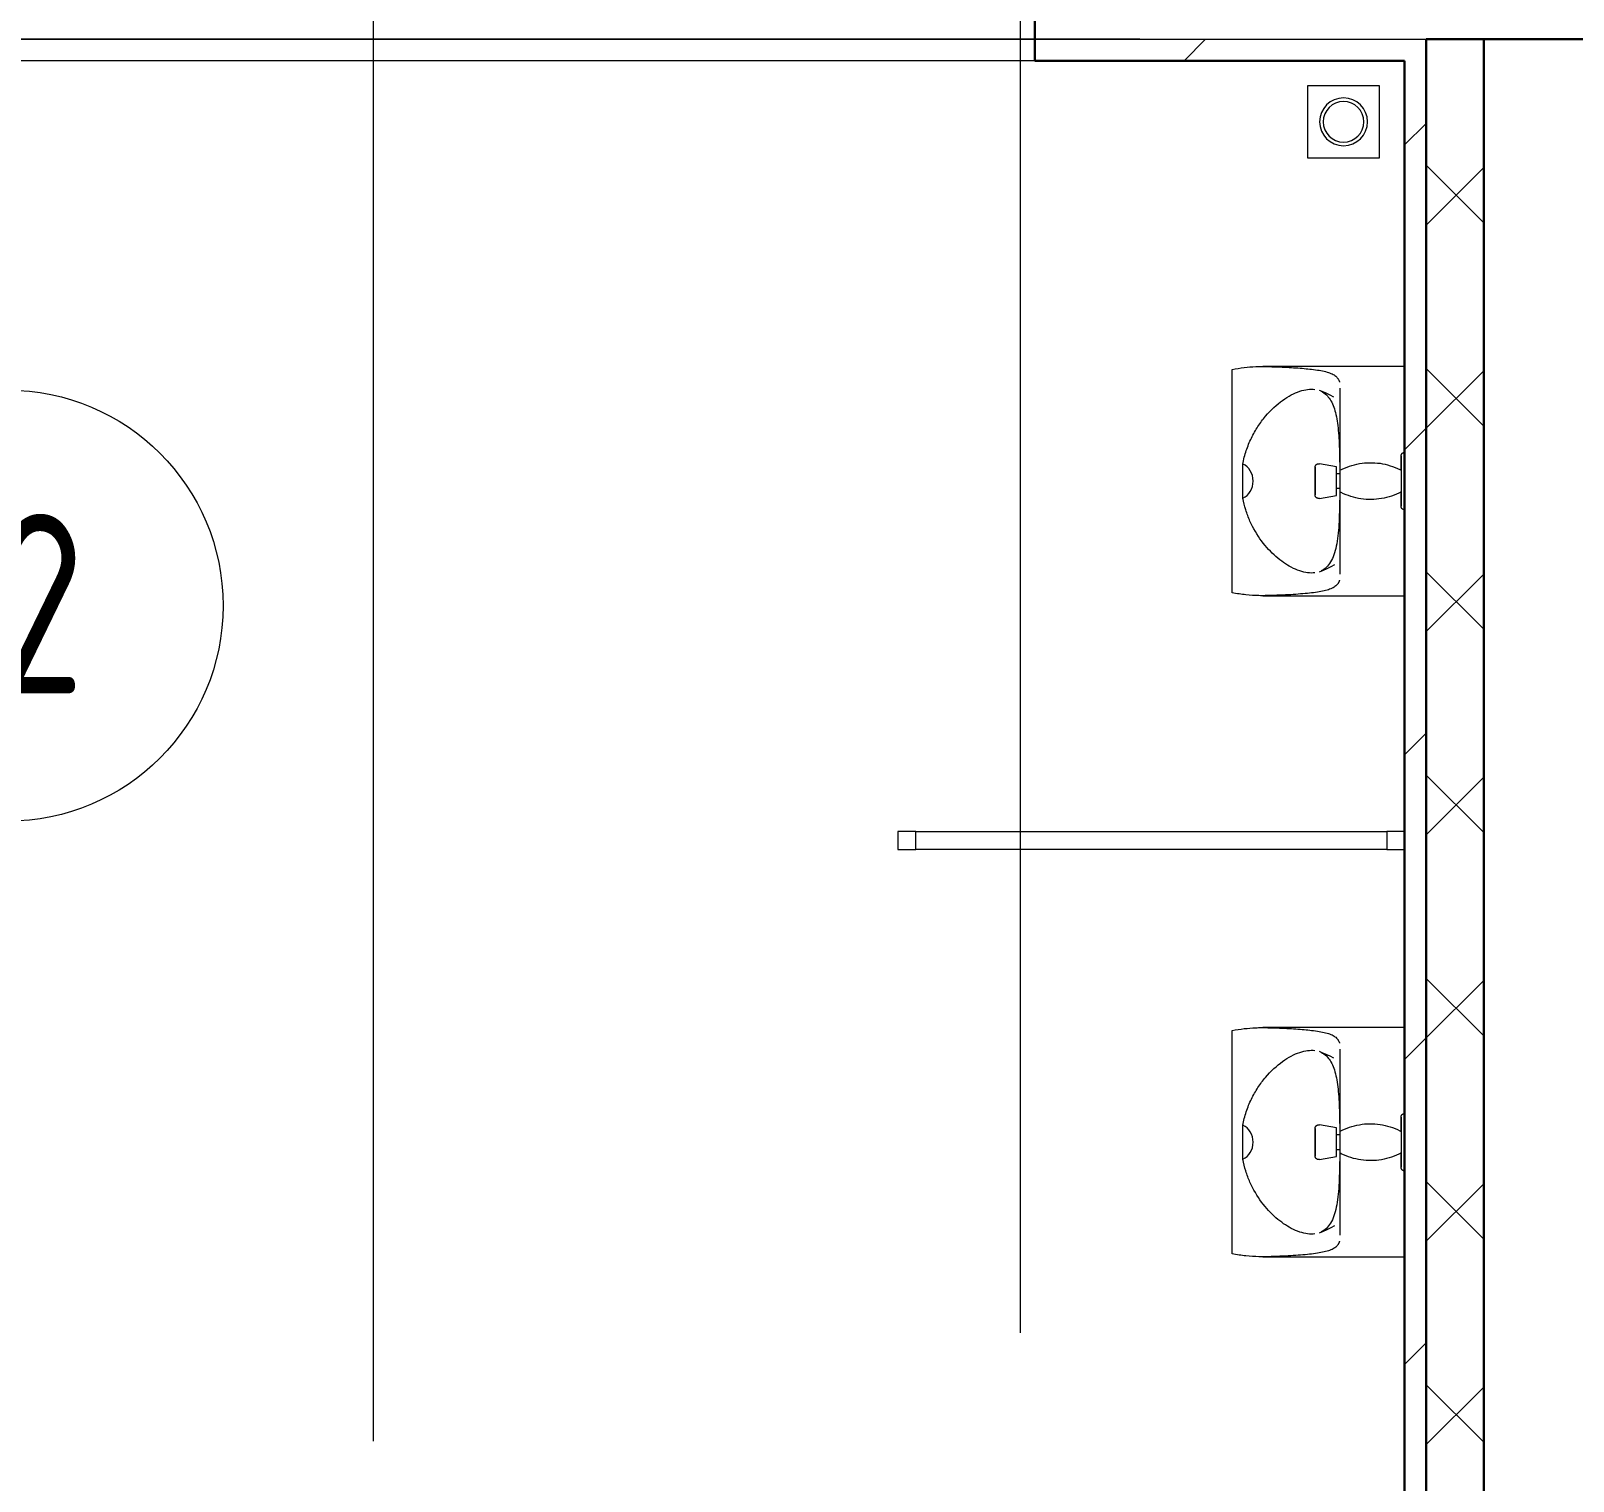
# Model space of a CAD drawing. Header units: millimetres. Extents: x -259809 to 472825, y -397243 to 31861.
# Drawn here: x -17132 to -14986, y -360039 to -358021 of the extents above; entities that cross this region are included whole.
import ezdxf

# ---------------------------------------------------------------- set-up
doc = ezdxf.new("R2010")
doc.units = ezdxf.units.MM
doc.linetypes.add('ADSK_Линия сетки', pattern=[25, 20, -2.5, 0, -2.5])
for name, color, linetype, lineweight in [('Витраж', 252, 'Continuous', 9), ('лс', 5, 'Continuous', 30), ('Марки помещений', 252, 'Continuous', 20), ('Оси', 252, 'Continuous', 9), ('Сантехника', 252, 'Continuous', 18), ('Стены внутренние', 252, 'Continuous', 18), ('Стены наружные', 252, 'Continuous', 18)]:
    doc.layers.add(name, color=color, linetype=linetype, lineweight=lineweight)
doc.styles.add('GOST Common_3', font='', dxfattribs={"height": 3.5})
doc.styles.get('GOST Common_3').set_extended_font_data('GOST 2.304 type A')

# ---------------------------------------------------------------- blocks, each defined once
blk = doc.blocks.new('1 этаж')
at = {"layer": 'Витраж', "color": 251, "true_color": 0x636466, "extrusion": (0, 0, -1)}
for p, q in [((-15925.8, -6447.8), (-15925.8, -6472.8)), ((-15900.8, -6447.8), (-15925.8, -6447.8)), ((-15900.8, -6472.8), (-15900.8, -6447.8)), ((-15925.8, -6472.8), (-15900.8, -6472.8))]:
    blk.add_line(p, q, dxfattribs=at)
at = {"layer": 'Витраж', "color": 251, "true_color": 0x636466}
for p, q in [((-15900.8, -6472.8), (-15900.8, -6447.8)), ((-15900.8, -6447.8), (-15245.8, -6447.8)), ((-15245.8, -6447.8), (-15245.8, -6472.8)), ((-15220.8, -6447.8), (-15245.8, -6447.8)), ((-15245.8, -6447.8), (-15245.8, -6472.8)), ((-15245.8, -6472.8), (-15900.8, -6472.8)), ((-15245.8, -6472.8), (-15220.8, -6472.8))]:
    blk.add_line(p, q, dxfattribs=at)
at = {"layer": 'Марки помещений', "color": 251, "true_color": 0x636466}
blk.add_circle((-17164.8, -6133.7), 300, dxfattribs=at)
at = {"layer": 'Оси', "color": 251, "linetype": 'ADSK_Линия сетки', "ltscale": 100, "true_color": 0x636466}
for p, q in [((-16655.8, 32205.3), (-16655.8, -33771.4)), ((-15755.8, -2645.3), (-15755.8, -32501.4)), ((4411.5, -5345.3), (-72528.1, -5345.3))]:
    blk.add_line(p, q, dxfattribs=at)
at = {"layer": 'Сантехника', "color": 251, "true_color": 0x636466}
for p, q in [((-15355.8, -5410.3), (-15355.8, -5510.3)), ((-15255.8, -5410.3), (-15355.8, -5410.3)), ((-15255.8, -5510.3), (-15255.8, -5410.3)), ((-15355.8, -5510.3), (-15255.8, -5510.3)), ((-15460.8, -6115.8), (-15460.8, -5804.8)), ((-15220.8, -5800.9), (-15417.9, -5800.9)), ((-15311, -5850.3), (-15311, -5951.7)), ((-15446, -5960.3), (-15446, -5936.7)), ((-15315.8, -5940.3), (-15339.5, -5936.1)), ((-15315.8, -5960.3), (-15315.8, -5940.3)), ((-15311.2, -5936.4), (-15311.2, -5951.7)), ((-15446, -5983.9), (-15446, -5960.3)), ((-15310.8, -5950.3), (-15315.8, -5950.3)), ((-15315.8, -5980.3), (-15315.8, -5960.3)), ((-15310.8, -5945.3), (-15310.8, -5960.3)), ((-15310.8, -5960.3), (-15310.8, -5975.3)), ((-15339.5, -5984.5), (-15315.8, -5980.3)), ((-15315.8, -5970.3), (-15310.8, -5970.3)), ((-15311.2, -5969), (-15311.2, -5984.2)), ((-15311, -5969), (-15311, -6070.3)), ((-15417.9, -6119.8), (-15220.8, -6119.8)), ((-15460.8, -7035.8), (-15460.8, -6724.8)), ((-15220.8, -6720.9), (-15417.9, -6720.9)), ((-15311, -6770.3), (-15311, -6871.7)), ((-15446, -6880.3), (-15446, -6856.7)), ((-15315.8, -6860.3), (-15339.5, -6856.1)), ((-15315.8, -6880.3), (-15315.8, -6860.3)), ((-15311.2, -6856.4), (-15311.2, -6871.7)), ((-15310.8, -6865.3), (-15310.8, -6880.3)), ((-15446, -6903.9), (-15446, -6880.3)), ((-15310.8, -6870.3), (-15315.8, -6870.3)), ((-15315.8, -6900.3), (-15315.8, -6880.3)), ((-15310.8, -6880.3), (-15310.8, -6895.3)), ((-15339.5, -6904.5), (-15315.8, -6900.3)), ((-15315.8, -6890.3), (-15310.8, -6890.3)), ((-15311.2, -6889), (-15311.2, -6904.2)), ((-15311, -6889), (-15311, -6990.3)), ((-15417.9, -7039.8), (-15220.8, -7039.8))]:
    blk.add_line(p, q, dxfattribs=at)
at = {"layer": 'Сантехника', "color": 251, "true_color": 0x636466, "flags": 128}
for points in [[(-15319.4, -5843.5), (-15324.6, -5840.7), (-15330, -5838.1), (-15335.5, -5835.8), (-15339.5, -5834.2)], [(-15225.8, -5925.3), (-15225.8, -5925.1), (-15225.8, -5924.9), (-15225.8, -5924.7), (-15225.7, -5924.5), (-15225.7, -5924.3), (-15225.7, -5924.1), (-15225.6, -5923.9), (-15225.5, -5923.7), (-15225.5, -5923.6), (-15225.4, -5923.4), (-15225.3, -5923.2), (-15225.2, -5923), (-15225.1, -5922.8), (-15225, -5922.7), (-15224.9, -5922.5), (-15224.8, -5922.3), (-15224.7, -5922.2), (-15224.6, -5922), (-15224.4, -5921.9), (-15224.3, -5921.7), (-15224.1, -5921.6), (-15224, -5921.5), (-15223.8, -5921.3), (-15223.7, -5921.2), (-15223.5, -5921.1), (-15223.3, -5921), (-15223.2, -5920.9), (-15223, -5920.8), (-15222.8, -5920.7), (-15222.6, -5920.7), (-15222.4, -5920.6), (-15222.2, -5920.5), (-15222, -5920.5), (-15221.8, -5920.4), (-15221.7, -5920.4), (-15221.5, -5920.4), (-15221.3, -5920.3), (-15221.1, -5920.3), (-15220.9, -5920.3), (-15220.8, -5920.3)], [(-15345.3, -5941.1), (-15345.3, -5940.9), (-15345.3, -5940.7), (-15345.3, -5940.5), (-15345.3, -5940.3), (-15345.2, -5940.1), (-15345.2, -5939.9), (-15345.2, -5939.7), (-15345.1, -5939.5), (-15345, -5939.3), (-15345, -5939.1), (-15344.9, -5938.9), (-15344.8, -5938.8), (-15344.7, -5938.6), (-15344.6, -5938.4), (-15344.5, -5938.2), (-15344.4, -5938.1), (-15344.2, -5937.9), (-15344.1, -5937.8), (-15344, -5937.6), (-15343.8, -5937.5), (-15343.7, -5937.3), (-15343.5, -5937.2), (-15343.4, -5937.1), (-15343.2, -5937), (-15343, -5936.9), (-15342.9, -5936.8), (-15342.7, -5936.7), (-15342.5, -5936.6), (-15342.3, -5936.5), (-15342.2, -5936.4), (-15342, -5936.3), (-15341.8, -5936.3), (-15341.6, -5936.2), (-15341.4, -5936.2), (-15341.2, -5936.1), (-15341, -5936.1), (-15340.8, -5936.1), (-15340.6, -5936.1), (-15340.4, -5936.1), (-15340.2, -5936.1), (-15340, -5936.1), (-15339.8, -5936.1), (-15339.6, -5936.1), (-15339.5, -5936.1)], [(-15345.3, -5960.3), (-15345.3, -5959.5), (-15345.3, -5958.8), (-15345.3, -5958), (-15345.3, -5957.2), (-15345.3, -5956.5), (-15345.3, -5955.7), (-15345.3, -5955), (-15345.3, -5954.3), (-15345.3, -5953.5), (-15345.3, -5952.8), (-15345.3, -5952.1), (-15345.3, -5951.4), (-15345.3, -5950.7), (-15345.3, -5950.1), (-15345.3, -5949.4), (-15345.3, -5948.8), (-15345.3, -5948.2), (-15345.3, -5947.6), (-15345.3, -5947.1), (-15345.3, -5946.5), (-15345.3, -5946), (-15345.3, -5945.5), (-15345.3, -5945), (-15345.3, -5944.5), (-15345.3, -5944.1), (-15345.3, -5943.7), (-15345.3, -5943.3), (-15345.3, -5943), (-15345.3, -5942.7), (-15345.3, -5942.4), (-15345.3, -5942.1), (-15345.3, -5941.9), (-15345.3, -5941.7), (-15345.3, -5941.5), (-15345.3, -5941.3), (-15345.3, -5941.2), (-15345.3, -5941.1), (-15345.3, -5941.1), (-15345.3, -5941.1)], [(-15345.3, -5941.1), (-15345.3, -5941.1), (-15345.3, -5941.1), (-15345.3, -5941.2), (-15345.3, -5941.3), (-15345.3, -5941.4), (-15345.3, -5941.6), (-15345.3, -5941.8), (-15345.3, -5942), (-15345.3, -5942.3), (-15345.3, -5942.6), (-15345.3, -5942.9), (-15345.3, -5943.2), (-15345.3, -5943.6), (-15345.3, -5944), (-15345.3, -5944.4), (-15345.3, -5944.9), (-15345.3, -5945.3), (-15345.3, -5945.8), (-15345.3, -5946.4), (-15345.3, -5946.9), (-15345.3, -5947.5), (-15345.3, -5948), (-15345.3, -5948.7), (-15345.3, -5949.3), (-15345.3, -5949.9), (-15345.3, -5950.6), (-15345.3, -5951.2), (-15345.3, -5951.9), (-15345.3, -5952.6), (-15345.3, -5953.3), (-15345.3, -5954.1), (-15345.3, -5954.8), (-15345.3, -5955.5), (-15345.3, -5956.3), (-15345.3, -5957), (-15345.3, -5957.8), (-15345.3, -5958.6), (-15345.3, -5959.3), (-15345.3, -5960.1), (-15345.3, -5960.3)], [(-15310.8, -5945.3), (-15307.6, -5943.7), (-15304.3, -5942.2), (-15301, -5940.8), (-15297.6, -5939.6), (-15294.2, -5938.5), (-15290.7, -5937.5), (-15287.2, -5936.7), (-15283.7, -5936), (-15280.1, -5935.4), (-15276.6, -5935), (-15273, -5934.8), (-15269.4, -5934.7), (-15265.8, -5934.7), (-15262.2, -5934.9), (-15258.6, -5935.2), (-15255, -5935.6), (-15251.5, -5936.2), (-15247.9, -5937), (-15244.5, -5937.9), (-15241, -5938.9), (-15237.6, -5940), (-15234.2, -5941.3), (-15230.9, -5942.8), (-15227.7, -5944.3), (-15225.8, -5945.3)], [(-15225.8, -5944.2), (-15225.8, -5942.9), (-15225.8, -5941.7), (-15225.8, -5940.6), (-15225.8, -5939.4), (-15225.8, -5938.3), (-15225.8, -5937.2), (-15225.8, -5936.2), (-15225.8, -5935.2), (-15225.8, -5934.3), (-15225.8, -5933.3), (-15225.8, -5932.5), (-15225.8, -5931.6), (-15225.8, -5930.9), (-15225.8, -5930.1), (-15225.8, -5929.4), (-15225.8, -5928.8), (-15225.8, -5928.2), (-15225.8, -5927.7), (-15225.8, -5927.2), (-15225.8, -5926.8), (-15225.8, -5926.4), (-15225.8, -5926.1), (-15225.8, -5925.8), (-15225.8, -5925.6), (-15225.8, -5925.5), (-15225.8, -5925.4), (-15225.8, -5925.3)], [(-15225.8, -5925.3), (-15225.8, -5925.3), (-15225.8, -5925.4), (-15225.8, -5925.6), (-15225.8, -5925.8), (-15225.8, -5926), (-15225.8, -5926.3), (-15225.8, -5926.7), (-15225.8, -5927.1), (-15225.8, -5927.6), (-15225.8, -5928.1), (-15225.8, -5928.6), (-15225.8, -5929.3), (-15225.8, -5929.9), (-15225.8, -5930.7), (-15225.8, -5931.4), (-15225.8, -5932.2), (-15225.8, -5933.1), (-15225.8, -5934), (-15225.8, -5934.9), (-15225.8, -5935.9), (-15225.8, -5937), (-15225.8, -5938), (-15225.8, -5939.1), (-15225.8, -5940.2), (-15225.8, -5941.4), (-15225.8, -5942.6), (-15225.8, -5943.8), (-15225.8, -5945.1), (-15225.8, -5946.3), (-15225.8, -5947.6), (-15225.8, -5948.9), (-15225.8, -5950.3), (-15225.8, -5951.6), (-15225.8, -5953), (-15225.8, -5954.4), (-15225.8, -5955.7), (-15225.8, -5957.1), (-15225.8, -5958.5), (-15225.8, -5959.9), (-15225.8, -5960.3)], [(-15345.3, -5960.3), (-15345.3, -5961.1), (-15345.3, -5961.9), (-15345.3, -5962.6), (-15345.3, -5963.4), (-15345.3, -5964.1), (-15345.3, -5964.9), (-15345.3, -5965.6), (-15345.3, -5966.4), (-15345.3, -5967.1), (-15345.3, -5967.8), (-15345.3, -5968.5), (-15345.3, -5969.2), (-15345.3, -5969.9), (-15345.3, -5970.5), (-15345.3, -5971.2), (-15345.3, -5971.8), (-15345.3, -5972.4), (-15345.3, -5973), (-15345.3, -5973.6), (-15345.3, -5974.1), (-15345.3, -5974.6), (-15345.3, -5975.2), (-15345.3, -5975.6), (-15345.3, -5976.1), (-15345.3, -5976.5), (-15345.3, -5976.9), (-15345.3, -5977.3), (-15345.3, -5977.6), (-15345.3, -5978), (-15345.3, -5978.3), (-15345.3, -5978.5), (-15345.3, -5978.8), (-15345.3, -5979), (-15345.3, -5979.1), (-15345.3, -5979.3), (-15345.3, -5979.4), (-15345.3, -5979.5), (-15345.3, -5979.5), (-15345.3, -5979.6)], [(-15345.3, -5979.6), (-15345.3, -5979.5), (-15345.3, -5979.5), (-15345.3, -5979.4), (-15345.3, -5979.3), (-15345.3, -5979.2), (-15345.3, -5979), (-15345.3, -5978.8), (-15345.3, -5978.6), (-15345.3, -5978.3), (-15345.3, -5978), (-15345.3, -5977.7), (-15345.3, -5977.4), (-15345.3, -5977), (-15345.3, -5976.6), (-15345.3, -5976.2), (-15345.3, -5975.8), (-15345.3, -5975.3), (-15345.3, -5974.8), (-15345.3, -5974.3), (-15345.3, -5973.7), (-15345.3, -5973.2), (-15345.3, -5972.6), (-15345.3, -5972), (-15345.3, -5971.4), (-15345.3, -5970.7), (-15345.3, -5970.1), (-15345.3, -5969.4), (-15345.3, -5968.7), (-15345.3, -5968), (-15345.3, -5967.3), (-15345.3, -5966.6), (-15345.3, -5965.8), (-15345.3, -5965.1), (-15345.3, -5964.3), (-15345.3, -5963.6), (-15345.3, -5962.8), (-15345.3, -5962.1), (-15345.3, -5961.3), (-15345.3, -5960.5), (-15345.3, -5960.3)], [(-15225.8, -5960.3), (-15225.8, -5961.7), (-15225.8, -5963.1), (-15225.8, -5964.5), (-15225.8, -5965.9), (-15225.8, -5967.3), (-15225.8, -5968.6), (-15225.8, -5970), (-15225.8, -5971.3), (-15225.8, -5972.6), (-15225.8, -5973.9), (-15225.8, -5975.2), (-15225.8, -5976.5), (-15225.8, -5977.7), (-15225.8, -5978.9), (-15225.8, -5980.1), (-15225.8, -5981.2), (-15225.8, -5982.3), (-15225.8, -5983.4), (-15225.8, -5984.4), (-15225.8, -5985.4), (-15225.8, -5986.4), (-15225.8, -5987.3), (-15225.8, -5988.2), (-15225.8, -5989), (-15225.8, -5989.8), (-15225.8, -5990.5), (-15225.8, -5991.2), (-15225.8, -5991.8), (-15225.8, -5992.4), (-15225.8, -5992.9), (-15225.8, -5993.4), (-15225.8, -5993.8), (-15225.8, -5994.2), (-15225.8, -5994.5), (-15225.8, -5994.8), (-15225.8, -5995), (-15225.8, -5995.2), (-15225.8, -5995.3), (-15225.8, -5995.3)], [(-15339.5, -5984.5), (-15339.7, -5984.5), (-15339.9, -5984.5), (-15340.1, -5984.6), (-15340.3, -5984.6), (-15340.5, -5984.6), (-15340.7, -5984.6), (-15340.9, -5984.5), (-15341.1, -5984.5), (-15341.3, -5984.5), (-15341.5, -5984.4), (-15341.7, -5984.4), (-15341.8, -5984.3), (-15342, -5984.3), (-15342.2, -5984.2), (-15342.4, -5984.1), (-15342.6, -5984), (-15342.8, -5983.9), (-15342.9, -5983.8), (-15343.1, -5983.7), (-15343.3, -5983.6), (-15343.4, -5983.5), (-15343.6, -5983.4), (-15343.7, -5983.2), (-15343.9, -5983.1), (-15344, -5983), (-15344.2, -5982.8), (-15344.3, -5982.7), (-15344.4, -5982.5), (-15344.5, -5982.3), (-15344.6, -5982.2), (-15344.7, -5982), (-15344.8, -5981.8), (-15344.9, -5981.6), (-15345, -5981.4), (-15345.1, -5981.3), (-15345.1, -5981.1), (-15345.2, -5980.9), (-15345.2, -5980.7), (-15345.3, -5980.5), (-15345.3, -5980.3), (-15345.3, -5980.1), (-15345.3, -5979.9), (-15345.3, -5979.7), (-15345.3, -5979.6)], [(-15225.8, -5975.3), (-15229, -5976.9), (-15232.3, -5978.5), (-15235.6, -5979.8), (-15239, -5981.1), (-15242.4, -5982.2), (-15245.9, -5983.1), (-15249.4, -5984), (-15252.9, -5984.7), (-15256.5, -5985.2), (-15260.1, -5985.6), (-15263.6, -5985.9), (-15267.2, -5986), (-15270.8, -5985.9), (-15274.4, -5985.8), (-15278, -5985.5), (-15281.6, -5985), (-15285.1, -5984.4), (-15288.7, -5983.6), (-15292.2, -5982.8), (-15295.6, -5981.7), (-15299, -5980.6), (-15302.4, -5979.3), (-15305.7, -5977.9), (-15308.9, -5976.3), (-15310.8, -5975.3)], [(-15225.8, -5995.3), (-15225.8, -5995.3), (-15225.8, -5995.2), (-15225.8, -5995.1), (-15225.8, -5994.9), (-15225.8, -5994.6), (-15225.8, -5994.3), (-15225.8, -5994), (-15225.8, -5993.5), (-15225.8, -5993.1), (-15225.8, -5992.6), (-15225.8, -5992), (-15225.8, -5991.4), (-15225.8, -5990.7), (-15225.8, -5990), (-15225.8, -5989.2), (-15225.8, -5988.4), (-15225.8, -5987.5), (-15225.8, -5986.6), (-15225.8, -5985.7), (-15225.8, -5984.7), (-15225.8, -5983.7), (-15225.8, -5982.6), (-15225.8, -5981.5), (-15225.8, -5980.4), (-15225.8, -5979.2), (-15225.8, -5978), (-15225.8, -5976.8), (-15225.8, -5975.6)], [(-15220.8, -6000.3), (-15221, -6000.3), (-15221.2, -6000.3), (-15221.4, -6000.3), (-15221.6, -6000.2), (-15221.8, -6000.2), (-15222, -6000.2), (-15222.2, -6000.1), (-15222.4, -6000.1), (-15222.6, -6000), (-15222.7, -5999.9), (-15222.9, -5999.8), (-15223.1, -5999.7), (-15223.3, -5999.7), (-15223.5, -5999.5), (-15223.6, -5999.4), (-15223.8, -5999.3), (-15223.9, -5999.2), (-15224.1, -5999.1), (-15224.2, -5998.9), (-15224.4, -5998.8), (-15224.5, -5998.7), (-15224.7, -5998.5), (-15224.8, -5998.3), (-15224.9, -5998.2), (-15225, -5998), (-15225.1, -5997.8), (-15225.2, -5997.7), (-15225.3, -5997.5), (-15225.4, -5997.3), (-15225.5, -5997.1), (-15225.5, -5996.9), (-15225.6, -5996.7), (-15225.6, -5996.6), (-15225.7, -5996.4), (-15225.7, -5996.2), (-15225.8, -5996), (-15225.8, -5995.8), (-15225.8, -5995.6), (-15225.8, -5995.4), (-15225.8, -5995.3)], [(-15339.5, -6086.4), (-15333.9, -6084.2), (-15328.4, -6081.8), (-15323.1, -6079.2), (-15318, -6076.3)], [(-15319.4, -6763.5), (-15324.6, -6760.7), (-15330, -6758.1), (-15335.5, -6755.8), (-15339.5, -6754.2)], [(-15225.8, -6845.3), (-15225.8, -6845.1), (-15225.8, -6844.9), (-15225.8, -6844.7), (-15225.7, -6844.5), (-15225.7, -6844.3), (-15225.7, -6844.1), (-15225.6, -6843.9), (-15225.5, -6843.7), (-15225.5, -6843.6), (-15225.4, -6843.4), (-15225.3, -6843.2), (-15225.2, -6843), (-15225.1, -6842.8), (-15225, -6842.7), (-15224.9, -6842.5), (-15224.8, -6842.3), (-15224.7, -6842.2), (-15224.6, -6842), (-15224.4, -6841.9), (-15224.3, -6841.7), (-15224.1, -6841.6), (-15224, -6841.5), (-15223.8, -6841.3), (-15223.7, -6841.2), (-15223.5, -6841.1), (-15223.3, -6841), (-15223.2, -6840.9), (-15223, -6840.8), (-15222.8, -6840.7), (-15222.6, -6840.7), (-15222.4, -6840.6), (-15222.2, -6840.5), (-15222, -6840.5), (-15221.8, -6840.4), (-15221.7, -6840.4), (-15221.5, -6840.4), (-15221.3, -6840.3), (-15221.1, -6840.3), (-15220.9, -6840.3), (-15220.8, -6840.3)], [(-15225.8, -6864.2), (-15225.8, -6862.9), (-15225.8, -6861.7), (-15225.8, -6860.6), (-15225.8, -6859.4), (-15225.8, -6858.3), (-15225.8, -6857.2), (-15225.8, -6856.2), (-15225.8, -6855.2), (-15225.8, -6854.3), (-15225.8, -6853.3), (-15225.8, -6852.5), (-15225.8, -6851.6), (-15225.8, -6850.9), (-15225.8, -6850.1), (-15225.8, -6849.4), (-15225.8, -6848.8), (-15225.8, -6848.2), (-15225.8, -6847.7), (-15225.8, -6847.2), (-15225.8, -6846.8), (-15225.8, -6846.4), (-15225.8, -6846.1), (-15225.8, -6845.8), (-15225.8, -6845.6), (-15225.8, -6845.5), (-15225.8, -6845.4), (-15225.8, -6845.3)], [(-15225.8, -6845.3), (-15225.8, -6845.3), (-15225.8, -6845.4), (-15225.8, -6845.6), (-15225.8, -6845.8), (-15225.8, -6846), (-15225.8, -6846.3), (-15225.8, -6846.7), (-15225.8, -6847.1), (-15225.8, -6847.6), (-15225.8, -6848.1), (-15225.8, -6848.6), (-15225.8, -6849.3), (-15225.8, -6849.9), (-15225.8, -6850.7), (-15225.8, -6851.4), (-15225.8, -6852.2), (-15225.8, -6853.1), (-15225.8, -6854), (-15225.8, -6854.9), (-15225.8, -6855.9), (-15225.8, -6857), (-15225.8, -6858), (-15225.8, -6859.1), (-15225.8, -6860.2), (-15225.8, -6861.4), (-15225.8, -6862.6), (-15225.8, -6863.8), (-15225.8, -6865.1), (-15225.8, -6866.3), (-15225.8, -6867.6), (-15225.8, -6868.9), (-15225.8, -6870.3), (-15225.8, -6871.6), (-15225.8, -6873), (-15225.8, -6874.4), (-15225.8, -6875.7), (-15225.8, -6877.1), (-15225.8, -6878.5), (-15225.8, -6879.9), (-15225.8, -6880.3)], [(-15345.3, -6861.1), (-15345.3, -6860.9), (-15345.3, -6860.7), (-15345.3, -6860.5), (-15345.3, -6860.3), (-15345.2, -6860.1), (-15345.2, -6859.9), (-15345.2, -6859.7), (-15345.1, -6859.5), (-15345, -6859.3), (-15345, -6859.1), (-15344.9, -6858.9), (-15344.8, -6858.8), (-15344.7, -6858.6), (-15344.6, -6858.4), (-15344.5, -6858.2), (-15344.4, -6858.1), (-15344.2, -6857.9), (-15344.1, -6857.8), (-15344, -6857.6), (-15343.8, -6857.5), (-15343.7, -6857.3), (-15343.5, -6857.2), (-15343.4, -6857.1), (-15343.2, -6857), (-15343, -6856.9), (-15342.9, -6856.8), (-15342.7, -6856.7), (-15342.5, -6856.6), (-15342.3, -6856.5), (-15342.2, -6856.4), (-15342, -6856.3), (-15341.8, -6856.3), (-15341.6, -6856.2), (-15341.4, -6856.2), (-15341.2, -6856.1), (-15341, -6856.1), (-15340.8, -6856.1), (-15340.6, -6856.1), (-15340.4, -6856.1), (-15340.2, -6856.1), (-15340, -6856.1), (-15339.8, -6856.1), (-15339.6, -6856.1), (-15339.5, -6856.1)], [(-15345.3, -6880.3), (-15345.3, -6879.5), (-15345.3, -6878.8), (-15345.3, -6878), (-15345.3, -6877.2), (-15345.3, -6876.5), (-15345.3, -6875.7), (-15345.3, -6875), (-15345.3, -6874.3), (-15345.3, -6873.5), (-15345.3, -6872.8), (-15345.3, -6872.1), (-15345.3, -6871.4), (-15345.3, -6870.7), (-15345.3, -6870.1), (-15345.3, -6869.4), (-15345.3, -6868.8), (-15345.3, -6868.2), (-15345.3, -6867.6), (-15345.3, -6867.1), (-15345.3, -6866.5), (-15345.3, -6866), (-15345.3, -6865.5), (-15345.3, -6865), (-15345.3, -6864.5), (-15345.3, -6864.1), (-15345.3, -6863.7), (-15345.3, -6863.3), (-15345.3, -6863), (-15345.3, -6862.7), (-15345.3, -6862.4), (-15345.3, -6862.1), (-15345.3, -6861.9), (-15345.3, -6861.7), (-15345.3, -6861.5), (-15345.3, -6861.3), (-15345.3, -6861.2), (-15345.3, -6861.1), (-15345.3, -6861.1), (-15345.3, -6861.1)], [(-15345.3, -6861.1), (-15345.3, -6861.1), (-15345.3, -6861.1), (-15345.3, -6861.2), (-15345.3, -6861.3), (-15345.3, -6861.4), (-15345.3, -6861.6), (-15345.3, -6861.8), (-15345.3, -6862), (-15345.3, -6862.3), (-15345.3, -6862.6), (-15345.3, -6862.9), (-15345.3, -6863.2), (-15345.3, -6863.6), (-15345.3, -6864), (-15345.3, -6864.4), (-15345.3, -6864.9), (-15345.3, -6865.3), (-15345.3, -6865.8), (-15345.3, -6866.4), (-15345.3, -6866.9), (-15345.3, -6867.5), (-15345.3, -6868), (-15345.3, -6868.7), (-15345.3, -6869.3), (-15345.3, -6869.9), (-15345.3, -6870.6), (-15345.3, -6871.2), (-15345.3, -6871.9), (-15345.3, -6872.6), (-15345.3, -6873.3), (-15345.3, -6874.1), (-15345.3, -6874.8), (-15345.3, -6875.5), (-15345.3, -6876.3), (-15345.3, -6877), (-15345.3, -6877.8), (-15345.3, -6878.6), (-15345.3, -6879.3), (-15345.3, -6880.1), (-15345.3, -6880.3)], [(-15310.8, -6865.3), (-15307.6, -6863.7), (-15304.3, -6862.2), (-15301, -6860.8), (-15297.6, -6859.6), (-15294.2, -6858.5), (-15290.7, -6857.5), (-15287.2, -6856.7), (-15283.7, -6856), (-15280.1, -6855.4), (-15276.6, -6855), (-15273, -6854.8), (-15269.4, -6854.7), (-15265.8, -6854.7), (-15262.2, -6854.9), (-15258.6, -6855.2), (-15255, -6855.6), (-15251.5, -6856.2), (-15247.9, -6857), (-15244.5, -6857.9), (-15241, -6858.9), (-15237.6, -6860), (-15234.2, -6861.3), (-15230.9, -6862.8), (-15227.7, -6864.3), (-15225.8, -6865.3)], [(-15345.3, -6880.3), (-15345.3, -6881.1), (-15345.3, -6881.9), (-15345.3, -6882.6), (-15345.3, -6883.4), (-15345.3, -6884.1), (-15345.3, -6884.9), (-15345.3, -6885.6), (-15345.3, -6886.4), (-15345.3, -6887.1), (-15345.3, -6887.8), (-15345.3, -6888.5), (-15345.3, -6889.2), (-15345.3, -6889.9), (-15345.3, -6890.5), (-15345.3, -6891.2), (-15345.3, -6891.8), (-15345.3, -6892.4), (-15345.3, -6893), (-15345.3, -6893.6), (-15345.3, -6894.1), (-15345.3, -6894.6), (-15345.3, -6895.2), (-15345.3, -6895.6), (-15345.3, -6896.1), (-15345.3, -6896.5), (-15345.3, -6896.9), (-15345.3, -6897.3), (-15345.3, -6897.6), (-15345.3, -6898), (-15345.3, -6898.3), (-15345.3, -6898.5), (-15345.3, -6898.8), (-15345.3, -6899), (-15345.3, -6899.1), (-15345.3, -6899.3), (-15345.3, -6899.4), (-15345.3, -6899.5), (-15345.3, -6899.5), (-15345.3, -6899.6)], [(-15345.3, -6899.6), (-15345.3, -6899.5), (-15345.3, -6899.5), (-15345.3, -6899.4), (-15345.3, -6899.3), (-15345.3, -6899.2), (-15345.3, -6899), (-15345.3, -6898.8), (-15345.3, -6898.6), (-15345.3, -6898.3), (-15345.3, -6898), (-15345.3, -6897.7), (-15345.3, -6897.4), (-15345.3, -6897), (-15345.3, -6896.6), (-15345.3, -6896.2), (-15345.3, -6895.8), (-15345.3, -6895.3), (-15345.3, -6894.8), (-15345.3, -6894.3), (-15345.3, -6893.7), (-15345.3, -6893.2), (-15345.3, -6892.6), (-15345.3, -6892), (-15345.3, -6891.4), (-15345.3, -6890.7), (-15345.3, -6890.1), (-15345.3, -6889.4), (-15345.3, -6888.7), (-15345.3, -6888), (-15345.3, -6887.3), (-15345.3, -6886.6), (-15345.3, -6885.8), (-15345.3, -6885.1), (-15345.3, -6884.3), (-15345.3, -6883.6), (-15345.3, -6882.8), (-15345.3, -6882.1), (-15345.3, -6881.3), (-15345.3, -6880.5), (-15345.3, -6880.3)], [(-15225.8, -6880.3), (-15225.8, -6881.7), (-15225.8, -6883.1), (-15225.8, -6884.5), (-15225.8, -6885.9), (-15225.8, -6887.3), (-15225.8, -6888.6), (-15225.8, -6890), (-15225.8, -6891.3), (-15225.8, -6892.6), (-15225.8, -6893.9), (-15225.8, -6895.2), (-15225.8, -6896.5), (-15225.8, -6897.7), (-15225.8, -6898.9), (-15225.8, -6900.1), (-15225.8, -6901.2), (-15225.8, -6902.3), (-15225.8, -6903.4), (-15225.8, -6904.4), (-15225.8, -6905.4), (-15225.8, -6906.4), (-15225.8, -6907.3), (-15225.8, -6908.2), (-15225.8, -6909), (-15225.8, -6909.8), (-15225.8, -6910.5), (-15225.8, -6911.2), (-15225.8, -6911.8), (-15225.8, -6912.4), (-15225.8, -6912.9), (-15225.8, -6913.4), (-15225.8, -6913.8), (-15225.8, -6914.2), (-15225.8, -6914.5), (-15225.8, -6914.8), (-15225.8, -6915), (-15225.8, -6915.2), (-15225.8, -6915.3), (-15225.8, -6915.3)], [(-15339.5, -6904.5), (-15339.7, -6904.5), (-15339.9, -6904.5), (-15340.1, -6904.6), (-15340.3, -6904.6), (-15340.5, -6904.6), (-15340.7, -6904.6), (-15340.9, -6904.5), (-15341.1, -6904.5), (-15341.3, -6904.5), (-15341.5, -6904.4), (-15341.7, -6904.4), (-15341.8, -6904.3), (-15342, -6904.3), (-15342.2, -6904.2), (-15342.4, -6904.1), (-15342.6, -6904), (-15342.8, -6903.9), (-15342.9, -6903.8), (-15343.1, -6903.7), (-15343.3, -6903.6), (-15343.4, -6903.5), (-15343.6, -6903.4), (-15343.7, -6903.2), (-15343.9, -6903.1), (-15344, -6903), (-15344.2, -6902.8), (-15344.3, -6902.7), (-15344.4, -6902.5), (-15344.5, -6902.3), (-15344.6, -6902.2), (-15344.7, -6902), (-15344.8, -6901.8), (-15344.9, -6901.6), (-15345, -6901.4), (-15345.1, -6901.3), (-15345.1, -6901.1), (-15345.2, -6900.9), (-15345.2, -6900.7), (-15345.3, -6900.5), (-15345.3, -6900.3), (-15345.3, -6900.1), (-15345.3, -6899.9), (-15345.3, -6899.7), (-15345.3, -6899.6)], [(-15225.8, -6895.3), (-15229, -6896.9), (-15232.3, -6898.5), (-15235.6, -6899.8), (-15239, -6901.1), (-15242.4, -6902.2), (-15245.9, -6903.1), (-15249.4, -6904), (-15252.9, -6904.7), (-15256.5, -6905.2), (-15260.1, -6905.6), (-15263.6, -6905.9), (-15267.2, -6906), (-15270.8, -6905.9), (-15274.4, -6905.8), (-15278, -6905.5), (-15281.6, -6905), (-15285.1, -6904.4), (-15288.7, -6903.6), (-15292.2, -6902.8), (-15295.6, -6901.7), (-15299, -6900.6), (-15302.4, -6899.3), (-15305.7, -6897.9), (-15308.9, -6896.3), (-15310.8, -6895.3)], [(-15225.8, -6915.3), (-15225.8, -6915.3), (-15225.8, -6915.2), (-15225.8, -6915.1), (-15225.8, -6914.9), (-15225.8, -6914.6), (-15225.8, -6914.3), (-15225.8, -6914), (-15225.8, -6913.5), (-15225.8, -6913.1), (-15225.8, -6912.6), (-15225.8, -6912), (-15225.8, -6911.4), (-15225.8, -6910.7), (-15225.8, -6910), (-15225.8, -6909.2), (-15225.8, -6908.4), (-15225.8, -6907.5), (-15225.8, -6906.6), (-15225.8, -6905.7), (-15225.8, -6904.7), (-15225.8, -6903.7), (-15225.8, -6902.6), (-15225.8, -6901.5), (-15225.8, -6900.4), (-15225.8, -6899.2), (-15225.8, -6898), (-15225.8, -6896.8), (-15225.8, -6895.6)], [(-15220.8, -6920.3), (-15221, -6920.3), (-15221.2, -6920.3), (-15221.4, -6920.3), (-15221.6, -6920.2), (-15221.8, -6920.2), (-15222, -6920.2), (-15222.2, -6920.1), (-15222.4, -6920.1), (-15222.6, -6920), (-15222.7, -6919.9), (-15222.9, -6919.8), (-15223.1, -6919.7), (-15223.3, -6919.7), (-15223.5, -6919.5), (-15223.6, -6919.4), (-15223.8, -6919.3), (-15223.9, -6919.2), (-15224.1, -6919.1), (-15224.2, -6918.9), (-15224.4, -6918.8), (-15224.5, -6918.7), (-15224.7, -6918.5), (-15224.8, -6918.3), (-15224.9, -6918.2), (-15225, -6918), (-15225.1, -6917.8), (-15225.2, -6917.7), (-15225.3, -6917.5), (-15225.4, -6917.3), (-15225.5, -6917.1), (-15225.5, -6916.9), (-15225.6, -6916.7), (-15225.6, -6916.6), (-15225.7, -6916.4), (-15225.7, -6916.2), (-15225.8, -6916), (-15225.8, -6915.8), (-15225.8, -6915.6), (-15225.8, -6915.4), (-15225.8, -6915.3)], [(-15339.5, -7006.4), (-15333.9, -7004.2), (-15328.4, -7001.8), (-15323.1, -6999.2), (-15318, -6996.3)]]:
    blk.add_lwpolyline(points, dxfattribs=at)
at = {"layer": 'Сантехника', "color": 251, "true_color": 0x636466}
for radius, start, end in [(33.3, 0, 180), (28.3, 0, 180), (28.3, 36, 36.7111), (33.3, 180, 0), (28.3, 180, 0), (28.3, 323.2889, 324)]:
    blk.add_arc((-15305.8, -5460.3), radius, start, end, dxfattribs=at)
for centre, major_axis, start_param, end_param in [((-15453.1, -5960.3), (0, 25), 4.712389, 5.943447), ((-15453.1, -5960.3), (0, -25), 0.339739, 1.570796), ((-15453.1, -6880.3), (0, 25), 4.712389, 5.943447), ((-15453.1, -6880.3), (0, -25), 0.339739, 1.570796)]:
    blk.add_ellipse(centre, major_axis=major_axis, ratio=0.859293, start_param=start_param, end_param=end_param, dxfattribs=at)
for points, knots in [([(-15460.8, -5804.8), (-15455.1, -5803.8), (-15444, -5802.1), (-15430.6, -5801.1), (-15420.4, -5800.8), (-15412.9, -5800.9), (-15405.5, -5801.1), (-15398.4, -5801.3), (-15391.4, -5801.6), (-15382.5, -5802), (-15372, -5802.7), (-15360.5, -5803.6), (-15349.6, -5804.7), (-15339.5, -5806.1), (-15330.5, -5807.9), (-15323.2, -5810.3), (-15318.4, -5812.8), (-15315.9, -5815), (-15314.6, -5816.4), (-15313.8, -5817.5), (-15313.1, -5818.6), (-15312.4, -5819.7), (-15312, -5820.8), (-15311.7, -5821.6), (-15311.6, -5822.1), (-15311.5, -5822.4), (-15311.5, -5822.6)], [-1, -1, -1, -1, -0.9416667, -0.8833333, -0.8541667, -0.825, -0.7958333, -0.7666667, -0.7375, -0.7083333, -0.65, -0.5916667, -0.5333333, -0.4666667, -0.4, -0.3333333, -0.2666667, -0.2333333, -0.2166667, -0.2, -0.1833333, -0.1666667, -0.15, -0.1416667, -0.1375, -0.1333333, -0.1333333, -0.1333333, -0.1333333]), ([(-15446, -5936.7), (-15444.8, -5930.3), (-15441.6, -5917.8), (-15434.3, -5900.1), (-15425.2, -5884), (-15410.9, -5865), (-15390.7, -5846.4), (-15366.3, -5833.6), (-15352.1, -5831.9), (-15345.9, -5832.7)], [0, 0, 0, 0, 0.0526316, 0.1052632, 0.1578947, 0.2105263, 0.3157895, 0.4210526, 0.5263158, 0.5263158, 0.5263158, 0.5263158]), ([(-15337.1, -5835.2), (-15334.4, -5836.5), (-15327.7, -5841.2), (-15319.6, -5853.9), (-15314.2, -5875.7), (-15312.2, -5899), (-15311.5, -5919.9), (-15311.3, -5930.8), (-15311.2, -5936.4)], [0.5789474, 0.5789474, 0.5789474, 0.5789474, 0.6315789, 0.7236842, 0.8157895, 0.9078947, 0.9539474, 1, 1, 1, 1]), ([(-15310.8, -5831), (-15310.8, -5831.2), (-15310.8, -5831.5), (-15310.8, -5832.1), (-15310.8, -5833.2), (-15310.8, -5834.8), (-15310.9, -5837), (-15310.9, -5840.1), (-15310.9, -5844.4), (-15311, -5848.3), (-15311, -5850.3)], [-0.06666667, -0.06666667, -0.06666667, -0.06666667, -0.06458333, -0.0625, -0.05833333, -0.05, -0.04166667, -0.03333333, -0.01666667, 0, 0, 0, 0]), ([(-15345.9, -6087.9), (-15349, -6088.4), (-15359, -6088.3), (-15377.4, -6082.2), (-15400, -6066.6), (-15420.4, -6044.7), (-15434.3, -6021.4), (-15442.2, -6000.5), (-15444.9, -5989.5), (-15446, -5983.9)], [0.4736842, 0.4736842, 0.4736842, 0.4736842, 0.5263158, 0.6315789, 0.7236842, 0.8157895, 0.9078947, 0.9539474, 1, 1, 1, 1]), ([(-15311.2, -5984.2), (-15311.3, -5990.6), (-15311.5, -6003.1), (-15312.2, -6020.8), (-15313.6, -6036.9), (-15316.5, -6055.9), (-15322.9, -6074.4), (-15331.7, -6082.8), (-15337.1, -6085.4)], [0, 0, 0, 0, 0.0526316, 0.1052632, 0.1578947, 0.2105263, 0.3157895, 0.4210526, 0.4210526, 0.4210526, 0.4210526]), ([(-15311, -6070.3), (-15311, -6073.4), (-15310.9, -6077.6), (-15310.9, -6082.6), (-15310.8, -6085.9), (-15310.8, -6088), (-15310.8, -6089.3), (-15310.8, -6089.6), (-15310.8, -6089.7)], [-1, -1, -1, -1, -0.975, -0.9625, -0.95, -0.9375, -0.934375, -0.9328125, -0.9328125, -0.9328125, -0.9328125]), ([(-15311.5, -6098.1), (-15311.5, -6098.1), (-15311.5, -6098.2), (-15311.7, -6098.8), (-15311.9, -6099.6), (-15312.3, -6100.6), (-15312.7, -6101.5), (-15313.2, -6102.3), (-15313.9, -6103.2), (-15314.6, -6104.3), (-15315.9, -6105.6), (-15318.4, -6107.8), (-15323.2, -6110.3), (-15330.5, -6112.7), (-15339.5, -6114.5), (-15350, -6116), (-15362.1, -6117.2), (-15375.5, -6118.2), (-15390.3, -6119), (-15403.8, -6119.5), (-15415, -6119.8), (-15426.5, -6119.8), (-15441.6, -6118.9), (-15454.3, -6117), (-15460.8, -6115.8)], [-0.8666667, -0.8666667, -0.8666667, -0.8666667, -0.865625, -0.8625, -0.85, -0.8375, -0.825, -0.8125, -0.8, -0.7833333, -0.7666667, -0.7333333, -0.6666667, -0.6, -0.5333333, -0.4666667, -0.4, -0.3333333, -0.2666667, -0.2, -0.1666667, -0.1333333, -0.0666667, 0, 0, 0, 0]), ([(-15460.8, -6724.8), (-15455.1, -6723.8), (-15444, -6722.1), (-15430.6, -6721.1), (-15420.4, -6720.8), (-15412.9, -6720.9), (-15405.5, -6721.1), (-15398.4, -6721.3), (-15391.4, -6721.6), (-15382.5, -6722), (-15372, -6722.7), (-15360.5, -6723.6), (-15349.6, -6724.7), (-15339.5, -6726.1), (-15330.5, -6727.9), (-15323.2, -6730.3), (-15318.4, -6732.8), (-15315.9, -6735), (-15314.6, -6736.4), (-15313.8, -6737.5), (-15313.1, -6738.6), (-15312.4, -6739.7), (-15312, -6740.8), (-15311.7, -6741.6), (-15311.6, -6742.1), (-15311.5, -6742.4), (-15311.5, -6742.6)], [-1, -1, -1, -1, -0.9416667, -0.8833333, -0.8541667, -0.825, -0.7958333, -0.7666667, -0.7375, -0.7083333, -0.65, -0.5916667, -0.5333333, -0.4666667, -0.4, -0.3333333, -0.2666667, -0.2333333, -0.2166667, -0.2, -0.1833333, -0.1666667, -0.15, -0.1416667, -0.1375, -0.1333333, -0.1333333, -0.1333333, -0.1333333]), ([(-15446, -6856.7), (-15444.8, -6850.3), (-15441.6, -6837.8), (-15434.3, -6820.1), (-15425.2, -6804), (-15410.9, -6785), (-15390.7, -6766.4), (-15366.3, -6753.6), (-15352.1, -6751.9), (-15345.9, -6752.7)], [0, 0, 0, 0, 0.0526316, 0.1052632, 0.1578947, 0.2105263, 0.3157895, 0.4210526, 0.5263158, 0.5263158, 0.5263158, 0.5263158]), ([(-15337.1, -6755.2), (-15334.4, -6756.5), (-15327.7, -6761.2), (-15319.6, -6773.9), (-15314.2, -6795.7), (-15312.2, -6819), (-15311.5, -6839.9), (-15311.3, -6850.8), (-15311.2, -6856.4)], [0.5789474, 0.5789474, 0.5789474, 0.5789474, 0.6315789, 0.7236842, 0.8157895, 0.9078947, 0.9539474, 1, 1, 1, 1]), ([(-15310.8, -6751), (-15310.8, -6751.2), (-15310.8, -6751.5), (-15310.8, -6752.1), (-15310.8, -6753.2), (-15310.8, -6754.8), (-15310.9, -6757), (-15310.9, -6760.1), (-15310.9, -6764.4), (-15311, -6768.3), (-15311, -6770.3)], [-0.06666667, -0.06666667, -0.06666667, -0.06666667, -0.06458333, -0.0625, -0.05833333, -0.05, -0.04166667, -0.03333333, -0.01666667, 0, 0, 0, 0]), ([(-15345.9, -7007.9), (-15349, -7008.4), (-15359, -7008.3), (-15377.4, -7002.2), (-15400, -6986.6), (-15420.4, -6964.7), (-15434.3, -6941.4), (-15442.2, -6920.5), (-15444.9, -6909.5), (-15446, -6903.9)], [0.4736842, 0.4736842, 0.4736842, 0.4736842, 0.5263158, 0.6315789, 0.7236842, 0.8157895, 0.9078947, 0.9539474, 1, 1, 1, 1]), ([(-15311.2, -6904.2), (-15311.3, -6910.6), (-15311.5, -6923.1), (-15312.2, -6940.8), (-15313.6, -6956.9), (-15316.5, -6975.9), (-15322.9, -6994.4), (-15331.7, -7002.8), (-15337.1, -7005.4)], [0, 0, 0, 0, 0.0526316, 0.1052632, 0.1578947, 0.2105263, 0.3157895, 0.4210526, 0.4210526, 0.4210526, 0.4210526]), ([(-15311, -6990.3), (-15311, -6993.4), (-15310.9, -6997.6), (-15310.9, -7002.6), (-15310.8, -7005.9), (-15310.8, -7008), (-15310.8, -7009.3), (-15310.8, -7009.6), (-15310.8, -7009.7)], [-1, -1, -1, -1, -0.975, -0.9625, -0.95, -0.9375, -0.934375, -0.9328125, -0.9328125, -0.9328125, -0.9328125]), ([(-15311.5, -7018.1), (-15311.5, -7018.1), (-15311.5, -7018.2), (-15311.7, -7018.8), (-15311.9, -7019.6), (-15312.3, -7020.6), (-15312.7, -7021.5), (-15313.2, -7022.3), (-15313.9, -7023.2), (-15314.6, -7024.3), (-15315.9, -7025.6), (-15318.4, -7027.8), (-15323.2, -7030.3), (-15330.5, -7032.7), (-15339.5, -7034.5), (-15350, -7036), (-15362.1, -7037.2), (-15375.5, -7038.2), (-15390.3, -7039), (-15403.8, -7039.5), (-15415, -7039.8), (-15426.5, -7039.8), (-15441.6, -7038.9), (-15454.3, -7037), (-15460.8, -7035.8)], [-0.8666667, -0.8666667, -0.8666667, -0.8666667, -0.865625, -0.8625, -0.85, -0.8375, -0.825, -0.8125, -0.8, -0.7833333, -0.7666667, -0.7333333, -0.6666667, -0.6, -0.5333333, -0.4666667, -0.4, -0.3333333, -0.2666667, -0.2, -0.1666667, -0.1333333, -0.0666667, 0, 0, 0, 0])]:
    blk.add_open_spline(points, degree=3, knots=knots, dxfattribs=at)
at = {"layer": 'Стены внутренние', "color": 251, "lineweight": 30, "true_color": 0x636466}
for p, q in [((-15735.4, -4795.3), (-15735.4, -5345.3)), ((-15110.8, -5345.3), (-14710.8, -5345.3))]:
    blk.add_line(p, q, dxfattribs=at)
at = {"layer": 'Стены внутренние', "color": 251, "true_color": 0x636466}
blk.add_line((-15735.4, -5345.3), (-15190.8, -5345.3), dxfattribs=at)
at = {"layer": 'Стены наружные', "color": 251, "true_color": 0x636466}
for p, q in [((-17500.8, -5345.3), (-15190.8, -5345.3)), ((-15735.4, -5375.3), (-17385.4, -5375.3))]:
    blk.add_line(p, q, dxfattribs=at)
at = {"layer": 'Стены наружные', "color": 251, "lineweight": 30, "true_color": 0x636466}
for p, q in [((-15735.4, -5345.3), (-15735.4, -5375.3)), ((-15110.8, -5345.3), (-15190.8, -5345.3)), ((-15190.8, -9400.3), (-15190.8, -5345.3)), ((-15110.8, -9400.3), (-15110.8, -5345.3)), ((-15735.4, -5375.3), (-15220.8, -5375.3)), ((-15220.8, -5375.3), (-15220.8, -9370.3))]:
    blk.add_line(p, q, dxfattribs=at)
at = {"layer": 'Стены наружные', "color": 251, "linetype": 'Continuous', "lineweight": 9, "true_color": 0x636466}
for p, q in [((-15527.8, -5375.3), (-15497.8, -5345.3)), ((-15220.8, -5492.6), (-15190.8, -5462.6)), ((-15110.8, -5600.9), (-15190.8, -5520.9)), ((-15190.8, -5604), (-15110.8, -5524)), ((-15110.8, -5883.7), (-15190.8, -5803.7)), ((-15190.8, -5886.8), (-15110.8, -5806.8)), ((-15220.8, -5916.8), (-15190.8, -5886.8)), ((-15110.8, -6166.6), (-15190.8, -6086.6)), ((-15190.8, -6169.7), (-15110.8, -6089.7)), ((-15220.8, -6341.1), (-15190.8, -6311.1)), ((-15110.8, -6449.4), (-15190.8, -6369.4)), ((-15190.8, -6452.5), (-15110.8, -6372.5)), ((-15110.8, -6732.3), (-15190.8, -6652.3)), ((-15190.8, -6735.3), (-15110.8, -6655.3)), ((-15220.8, -6765.3), (-15190.8, -6735.3)), ((-15110.8, -7015.1), (-15190.8, -6935.1)), ((-15190.8, -7018.2), (-15110.8, -6938.2)), ((-15220.8, -7189.6), (-15190.8, -7159.6)), ((-15110.8, -7298), (-15190.8, -7218)), ((-15190.8, -7301), (-15110.8, -7221))]:
    blk.add_line(p, q, dxfattribs=at)
at = {"layer": 'Марки помещений', "color": 251, "true_color": 0x636466, "style": 'GOST Common_3', "width": 0.9}
blk.add_text('132', height=250, dxfattribs=at).set_placement((-17399.7, -6255.9))

msp = doc.modelspace()

# ---------------------------------------------------------------- hatches: boundary and pattern name
at = {"layer": 'лс', "lineweight": 5}
h = msp.add_hatch(dxfattribs=at)
h.set_pattern_fill('ANSI31', color=4, scale=100)
h.set_pattern_definition([(45, (7e-12, 55557.13), (-224.5064, 224.5064), [])])
h.paths.add_polyline_path([(-29281.7, -366334.3), (-4405.2, -366334.3), (-4405.2, -364593), (-5981.9, -364593), (-5981.9, -364588.7), (-8829.6, -364588.7), (-8829.6, -364591.6), (-30595.5, -364591.6), (-30595.5, -358232.4), (-32731.9, -358232.4), (-32731.9, -364572.7), (-40514.3, -364572.7), (-40514.3, -366445.8), (-39730, -366445.8), (-39730, -369715.4), (-34251.2, -369715.4), (-34251.2, -372621.1), (-29281.7, -372621.1)])
edge = h.paths.add_edge_path(flags=16)
edge.add_ellipse((-39267.7, -365126.6), major_axis=(911.9, 0), ratio=0.29514, start_angle=0, end_angle=360)
h.paths.add_polyline_path([(-39746.2, -365398.8), (-38817.6, -365398.8), (-38817.6, -364890.3), (-39746.2, -364890.3)], flags=16)

# ---------------------------------------------------------------- block references
msp.add_blockref('1 этаж', (0, -352686.9))

doc.saveas('drawing.dxf')
